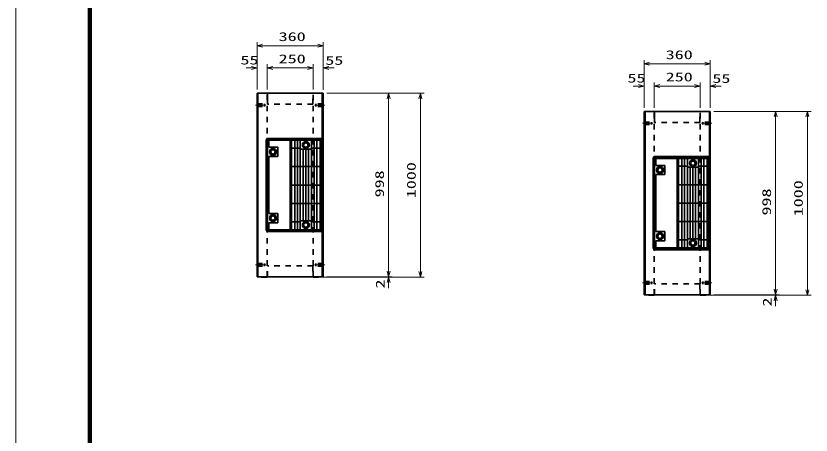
# Model space of a CAD drawing. Units: millimetres on the paper. Extents: x 0 to 841, y 0 to 594.
# Drawn here: x 0 to 216.3, y 297 to 411 of the extents above; entities that cross this region are included whole.
import ezdxf
from ezdxf.enums import TextEntityAlignment as Align

# ---------------------------------------------------------------- set-up
doc = ezdxf.new("R2010")
doc.units = ezdxf.units.MM
doc.linetypes.add('USER2', pattern=[18.5, 12, -1.5, 3.5, -1.5])
doc.linetypes.add('USER3', pattern=[3, 1.5, -1.5])
for name, color, linetype, lineweight in [('D-BMK（構造物基準線）', 2, 'USER2', 18), ('D-STR-DIM（寸法）', 7, 'Continuous', 13), ('D-STR（構造物）', 1, 'Continuous', 35), ('D-TTL-LINE（区切線）', 7, 'Continuous', 18), ('D-TTL（外枠）', 2, 'Continuous', 140)]:
    doc.layers.add(name, color=color, linetype=linetype, lineweight=lineweight)
doc.styles.add('ＭＳ ゴシック', font='')
doc.styles.get('ＭＳ ゴシック').set_extended_font_data('MS Gothic')

# ---------------------------------------------------------------- blocks, each defined once
blk = doc.blocks.new('_Open30')
at = {"color": 7, "linetype": 'Continuous', "lineweight": 13}
for p, q in [((-1, 0.2679), (0, 0)), ((0, 0), (-1, -0.2679)), ((0, 0), (-1, 0))]:
    blk.add_line(p, q, dxfattribs=at)

msp = doc.modelspace()

# ---------------------------------------------------------------- linework, layer by layer
at = {"layer": 'D-BMK（構造物基準線）'}
for p, q in [((65.133, 386.722), (67.982, 386.722)), ((84.057, 386.722), (81.207, 386.722)), ((170.418, 381.803), (173.268, 381.803)), ((189.342, 381.803), (186.493, 381.803)), ((65.133, 343.322), (67.982, 343.322)), ((84.057, 343.322), (81.207, 343.322)), ((170.418, 338.403), (173.268, 338.403)), ((189.342, 338.403), (186.493, 338.403))]:
    msp.add_line(p, q, dxfattribs=at)
at = {"layer": 'D-STR-DIM（寸法）'}
for p, q in [((65.595, 397.869), (65.595, 403.919)), ((67.095, 402.919), (82.095, 402.919)), ((83.595, 397.899), (83.595, 403.919)), ((170.88, 392.949), (170.88, 399)), ((188.88, 392.98), (188.88, 399)), ((64.095, 396.869), (62.595, 396.869)), ((65.595, 390.972), (65.595, 397.869)), ((68.345, 391.024), (68.345, 397.869)), ((68.345, 390.972), (68.345, 397.869)), ((69.845, 396.869), (71.345, 396.869)), ((69.845, 396.869), (79.345, 396.869)), ((79.345, 396.869), (77.845, 396.869)), ((80.845, 390.972), (80.845, 397.869)), ((80.845, 391.009), (80.845, 397.869)), ((83.595, 390.942), (83.595, 397.869)), ((85.095, 396.869), (86.595, 396.869)), ((172.38, 398), (187.38, 398)), ((169.38, 391.949), (167.88, 391.949)), ((170.88, 386.053), (170.88, 392.949)), ((173.63, 386.105), (173.63, 392.949)), ((173.63, 386.053), (173.63, 392.949)), ((175.13, 391.949), (176.63, 391.949)), ((175.13, 391.949), (184.63, 391.949)), ((184.63, 391.949), (183.13, 391.949)), ((186.13, 386.053), (186.13, 392.949)), ((186.13, 386.089), (186.13, 392.949)), ((188.88, 386.023), (188.88, 392.949)), ((190.38, 391.949), (191.88, 391.949)), ((84.595, 389.972), (102.384, 389.972)), ((102.384, 389.972), (111.023, 389.972)), ((101.384, 341.572), (101.384, 388.472)), ((110.023, 341.472), (110.023, 388.472)), ((189.88, 385.053), (207.669, 385.053)), ((207.669, 385.053), (216.309, 385.053)), ((206.669, 336.653), (206.669, 383.553)), ((215.309, 336.553), (215.309, 383.553)), ((101.384, 341.572), (101.384, 343.072)), ((83.345, 339.972), (102.384, 339.972)), ((84.595, 340.072), (102.384, 340.072)), ((84.595, 340.072), (102.384, 340.072)), ((99.946, 339.972), (111.023, 339.972)), ((101.384, 338.472), (101.384, 336.972)), ((206.669, 336.653), (206.669, 338.153)), ((188.63, 335.053), (207.669, 335.053)), ((189.88, 335.153), (207.669, 335.153)), ((189.88, 335.153), (207.669, 335.153)), ((205.232, 335.053), (216.309, 335.053)), ((206.669, 333.553), (206.669, 332.053))]:
    msp.add_line(p, q, dxfattribs=at)
at = {"layer": 'D-STR（構造物）'}
for p, q in [((65.595, 340.072), (65.595, 389.972)), ((83.595, 389.972), (65.595, 389.972)), ((65.845, 340.072), (65.845, 389.972)), ((68.395, 389.972), (68.395, 386.972)), ((83.345, 377.697), (83.345, 389.972)), ((83.595, 340.072), (83.595, 389.972)), ((170.88, 335.153), (170.88, 385.053)), ((188.88, 385.053), (170.88, 385.053)), ((171.13, 335.153), (171.13, 385.053)), ((173.68, 385.053), (173.68, 382.053)), ((188.63, 372.778), (188.63, 385.053)), ((188.88, 335.153), (188.88, 385.053)), ((68.095, 377.397), (68.095, 352.647)), ((68.095, 377.397), (74.595, 377.397)), ((68.245, 377.397), (68.245, 377.697)), ((68.245, 377.697), (83.595, 377.697)), ((68.395, 352.647), (68.395, 377.397)), ((68.825, 377.197), (68.825, 375.272)), ((68.825, 377.197), (74.595, 377.197)), ((74.595, 377.697), (74.595, 352.347)), ((82.845, 377.397), (74.895, 377.397)), ((74.895, 377.397), (74.895, 352.647)), ((82.745, 377.197), (74.995, 377.197)), ((74.995, 377.197), (74.995, 352.847)), ((75.87, 377.197), (75.87, 352.847)), ((76.62, 352.847), (76.62, 377.197)), ((77.37, 377.197), (77.37, 352.847)), ((78.177, 375.872), (78.523, 376.472)), ((78.523, 376.472), (79.216, 376.472)), ((79.216, 376.472), (79.563, 375.872)), ((80.37, 377.197), (80.37, 352.847)), ((81.12, 352.847), (81.12, 377.197)), ((82.845, 377.397), (81.245, 377.397)), ((81.87, 377.197), (81.87, 352.847)), ((82.745, 377.197), (82.745, 352.847)), ((82.845, 377.397), (82.845, 352.647)), ((83.145, 377.697), (83.145, 352.347)), ((83.395, 377.697), (83.395, 352.347)), ((68.825, 375.272), (71.225, 375.272)), ((69.227, 374.022), (69.574, 374.622)), ((69.574, 374.622), (70.266, 374.622)), ((70.266, 374.622), (70.613, 374.022)), ((71.225, 375.272), (71.225, 372.772)), ((77.37, 375.022), (74.995, 375.022)), ((77.37, 374.772), (80.37, 374.772)), ((78.12, 355.272), (78.12, 374.772)), ((78.523, 375.272), (78.177, 375.872)), ((79.216, 375.272), (78.523, 375.272)), ((78.87, 374.772), (78.87, 355.272)), ((79.563, 375.872), (79.216, 375.272)), ((79.62, 355.272), (79.62, 374.772)), ((80.37, 375.022), (82.745, 375.022)), ((71.225, 372.772), (68.825, 372.772)), ((68.825, 372.772), (68.825, 357.272)), ((69.574, 373.422), (69.227, 374.022)), ((70.266, 373.422), (69.574, 373.422)), ((70.613, 374.022), (70.266, 373.422)), ((173.38, 372.478), (173.38, 347.728)), ((173.38, 372.478), (179.88, 372.478)), ((173.53, 372.478), (173.53, 372.778)), ((173.53, 372.778), (188.88, 372.778)), ((173.68, 347.728), (173.68, 372.478)), ((174.11, 372.278), (174.11, 370.353)), ((174.11, 372.278), (179.88, 372.278)), ((179.88, 372.778), (179.88, 347.428)), ((188.13, 372.478), (180.18, 372.478)), ((180.18, 372.478), (180.18, 347.728)), ((188.03, 372.278), (180.28, 372.278)), ((180.28, 372.278), (180.28, 347.928)), ((181.155, 372.278), (181.155, 347.928)), ((181.905, 347.928), (181.905, 372.278)), ((182.655, 372.278), (182.655, 347.928)), ((185.655, 372.278), (185.655, 347.928)), ((186.405, 347.928), (186.405, 372.278)), ((188.13, 372.478), (186.531, 372.478)), ((187.155, 372.278), (187.155, 347.928)), ((188.03, 372.278), (188.03, 347.928)), ((188.13, 372.478), (188.13, 347.728)), ((188.43, 372.778), (188.43, 347.428)), ((188.68, 372.778), (188.68, 347.428)), ((82.745, 370.022), (74.995, 370.022)), ((174.11, 370.353), (176.51, 370.353)), ((176.51, 370.353), (176.51, 367.853)), ((182.655, 370.103), (180.28, 370.103)), ((183.463, 370.953), (183.809, 371.553)), ((183.809, 370.353), (183.463, 370.953)), ((183.809, 371.553), (184.502, 371.553)), ((184.502, 370.353), (183.809, 370.353)), ((184.502, 371.553), (184.848, 370.953)), ((184.848, 370.953), (184.502, 370.353)), ((185.655, 370.103), (188.03, 370.103)), ((176.51, 367.853), (174.11, 367.853)), ((174.11, 367.853), (174.11, 352.353)), ((174.513, 369.103), (174.859, 369.703)), ((174.859, 368.503), (174.513, 369.103)), ((174.859, 369.703), (175.552, 369.703)), ((175.552, 368.503), (174.859, 368.503)), ((175.552, 369.703), (175.898, 369.103)), ((175.898, 369.103), (175.552, 368.503)), ((182.655, 369.853), (185.655, 369.853)), ((183.405, 350.353), (183.405, 369.853)), ((184.155, 369.853), (184.155, 350.353)), ((184.905, 350.353), (184.905, 369.853)), ((74.995, 365.022), (82.745, 365.022)), ((188.03, 365.103), (180.28, 365.103)), ((82.745, 360.022), (75.145, 360.022)), ((180.28, 360.103), (188.03, 360.103)), ((68.825, 357.272), (71.225, 357.272)), ((71.225, 357.272), (71.225, 354.772)), ((68.825, 354.772), (68.825, 352.847)), ((71.225, 354.772), (68.825, 354.772)), ((69.574, 356.622), (69.227, 356.022)), ((69.227, 356.022), (69.574, 355.422)), ((70.266, 356.622), (69.574, 356.622)), ((69.574, 355.422), (70.266, 355.422)), ((70.613, 356.022), (70.266, 356.622)), ((70.266, 355.422), (70.613, 356.022)), ((74.995, 355.022), (77.37, 355.022)), ((80.37, 355.272), (77.37, 355.272)), ((78.523, 354.772), (78.177, 354.172)), ((79.216, 354.772), (78.523, 354.772)), ((79.563, 354.172), (79.216, 354.772)), ((82.745, 355.022), (80.37, 355.022)), ((188.03, 355.103), (180.43, 355.103)), ((68.095, 352.647), (74.595, 352.647)), ((68.245, 352.347), (68.245, 352.647)), ((68.825, 352.847), (74.595, 352.847)), ((74.895, 352.647), (82.845, 352.647)), ((82.745, 352.847), (74.995, 352.847)), ((78.177, 354.172), (78.523, 353.572)), ((78.523, 353.572), (79.216, 353.572)), ((79.216, 353.572), (79.563, 354.172)), ((83.595, 352.347), (68.245, 352.347)), ((83.345, 340.072), (83.345, 352.347)), ((174.11, 352.353), (176.51, 352.353)), ((174.859, 351.703), (174.513, 351.103)), ((174.513, 351.103), (174.859, 350.503)), ((175.552, 351.703), (174.859, 351.703)), ((174.859, 350.503), (175.552, 350.503)), ((175.898, 351.103), (175.552, 351.703)), ((175.552, 350.503), (175.898, 351.103)), ((176.51, 352.353), (176.51, 349.853)), ((174.11, 349.853), (174.11, 347.928)), ((176.51, 349.853), (174.11, 349.853)), ((180.28, 350.103), (182.655, 350.103)), ((185.655, 350.353), (182.655, 350.353)), ((183.809, 349.853), (183.463, 349.253)), ((183.463, 349.253), (183.809, 348.653)), ((184.502, 349.853), (183.809, 349.853)), ((183.809, 348.653), (184.502, 348.653)), ((184.848, 349.253), (184.502, 349.853)), ((184.502, 348.653), (184.848, 349.253)), ((188.03, 350.103), (185.655, 350.103)), ((173.38, 347.728), (179.88, 347.728)), ((173.53, 347.428), (173.53, 347.728)), ((188.88, 347.428), (173.53, 347.428)), ((174.11, 347.928), (179.88, 347.928)), ((180.18, 347.728), (188.13, 347.728)), ((188.03, 347.928), (180.28, 347.928)), ((188.63, 335.153), (188.63, 347.428)), ((83.595, 340.072), (65.595, 340.072)), ((66.845, 339.972), (66.745, 340.072)), ((68.345, 339.972), (66.845, 339.972)), ((68.345, 339.972), (68.445, 340.072)), ((80.845, 339.972), (80.745, 340.072)), ((80.845, 339.972), (82.345, 339.972)), ((82.345, 339.972), (82.445, 340.072)), ((188.88, 335.153), (170.88, 335.153)), ((172.13, 335.053), (172.03, 335.153)), ((173.63, 335.053), (172.13, 335.053)), ((173.63, 335.053), (173.73, 335.153)), ((186.13, 335.053), (186.03, 335.153)), ((186.13, 335.053), (187.63, 335.053)), ((187.63, 335.053), (187.73, 335.153))]:
    msp.add_line(p, q, dxfattribs=at)
at = {"layer": 'D-STR（構造物）', "linetype": 'USER3'}
for p, q in [((68.345, 340.072), (68.345, 389.972)), ((80.795, 386.972), (80.795, 389.972)), ((80.845, 340.072), (80.845, 389.972)), ((65.595, 387.072), (67.595, 387.072)), ((65.595, 386.372), (67.595, 386.372)), ((67.595, 386.372), (67.595, 387.072)), ((80.795, 386.972), (68.395, 386.972)), ((83.595, 387.072), (81.595, 387.072)), ((81.595, 386.372), (81.595, 387.072)), ((83.595, 386.372), (81.595, 386.372)), ((173.63, 335.153), (173.63, 385.053)), ((186.08, 382.053), (186.08, 385.053)), ((186.13, 335.153), (186.13, 385.053)), ((170.88, 382.153), (172.88, 382.153)), ((170.88, 381.453), (172.88, 381.453)), ((172.88, 381.453), (172.88, 382.153)), ((186.08, 382.053), (173.68, 382.053)), ((188.88, 382.153), (186.88, 382.153)), ((186.88, 381.453), (186.88, 382.153)), ((188.88, 381.453), (186.88, 381.453)), ((65.595, 343.672), (67.595, 343.672)), ((65.595, 342.972), (67.595, 342.972)), ((67.595, 343.672), (67.595, 342.972)), ((68.395, 340.072), (68.395, 343.072)), ((80.795, 343.072), (68.395, 343.072)), ((80.795, 343.072), (80.795, 340.072)), ((83.595, 343.672), (81.595, 343.672)), ((81.595, 343.672), (81.595, 342.972)), ((83.595, 342.972), (81.595, 342.972)), ((170.88, 338.753), (172.88, 338.753)), ((170.88, 338.053), (172.88, 338.053)), ((172.88, 338.753), (172.88, 338.053)), ((173.68, 335.153), (173.68, 338.153)), ((186.08, 338.153), (173.68, 338.153)), ((186.08, 338.153), (186.08, 335.153)), ((188.88, 338.753), (186.88, 338.753)), ((186.88, 338.753), (186.88, 338.053)), ((188.88, 338.053), (186.88, 338.053))]:
    msp.add_line(p, q, dxfattribs=at)
at = {"layer": 'D-STR（構造物）'}
for centre, radius in [((78.87, 375.872), 0.95), ((78.87, 375.872), 0.6), ((69.92, 374.022), 0.95), ((69.92, 374.022), 0.6), ((175.205, 369.103), 0.95), ((184.155, 370.953), 0.95), ((184.155, 370.953), 0.6), ((175.205, 369.103), 0.6), ((69.92, 356.022), 0.95), ((69.92, 356.022), 0.6), ((78.87, 354.172), 0.95), ((78.87, 354.172), 0.6), ((175.205, 351.103), 0.95), ((175.205, 351.103), 0.6), ((184.155, 349.253), 0.95), ((184.155, 349.253), 0.6)]:
    msp.add_circle(centre, radius, dxfattribs=at)
at = {"layer": 'D-TTL-LINE（区切線）'}
msp.add_line((0, 594), (0, 0), dxfattribs=at)
at = {"layer": 'D-TTL（外枠）'}
msp.add_line((20.1, 573.9), (20.1, 20.1), dxfattribs=at)

# ---------------------------------------------------------------- block references
at = {"layer": 'D-STR-DIM（寸法）', "xscale": 1.5, "yscale": 1.5}
for p, rotation in [((65.595, 402.919), 180), ((170.88, 398), 180), ((68.345, 396.869), 180), ((68.345, 396.869), 180), ((83.595, 396.869), 180), ((173.63, 391.949), 180), ((173.63, 391.949), 180), ((188.88, 391.949), 180), ((101.384, 389.972), 90), ((110.023, 389.972), 90), ((206.669, 385.053), 90), ((215.309, 385.053), 90), ((101.384, 340.072), 270), ((101.384, 340.072), 270), ((101.384, 339.972), 90), ((110.023, 339.972), 270), ((206.669, 335.153), 270), ((206.669, 335.153), 270), ((215.309, 335.053), 270), ((206.669, 335.053), 90)]:
    msp.add_blockref('_Open30', p, dxfattribs=dict(at, rotation=rotation))
for p in [(83.595, 402.919), (188.88, 398), (65.595, 396.869), (80.845, 396.869), (80.845, 396.869), (170.88, 391.949), (186.13, 391.949), (186.13, 391.949)]:
    msp.add_blockref('_Open30', p, dxfattribs=at)

# ---------------------------------------------------------------- texts
at = {"layer": 'D-STR-DIM（寸法）', "style": 'ＭＳ ゴシック', "width": 1.5}
for s, p in [('360', (71.47, 403.456)), ('250', (71.47, 397.406)), ('360', (176.755, 398.537)), ('55', (61.076, 397.087)), ('55', (84.16, 396.992)), ('55', (166.361, 392.168)), ('250', (176.755, 392.487)), ('55', (189.445, 392.073))]:
    msp.add_text(s, height=2.405, dxfattribs=at).set_placement(p, align=Align.BOTTOM_LEFT)
for s, p in [('1000', (109.486, 361.43)), ('998', (100.846, 361.647)), ('1000', (214.772, 356.511)), ('998', (206.132, 356.728)), ('2', (101.021, 336.884)), ('2', (206.307, 331.965))]:
    msp.add_text(s, height=2.405, rotation=90, dxfattribs=at).set_placement(p, align=Align.BOTTOM_LEFT)

doc.saveas('drawing.dxf')
